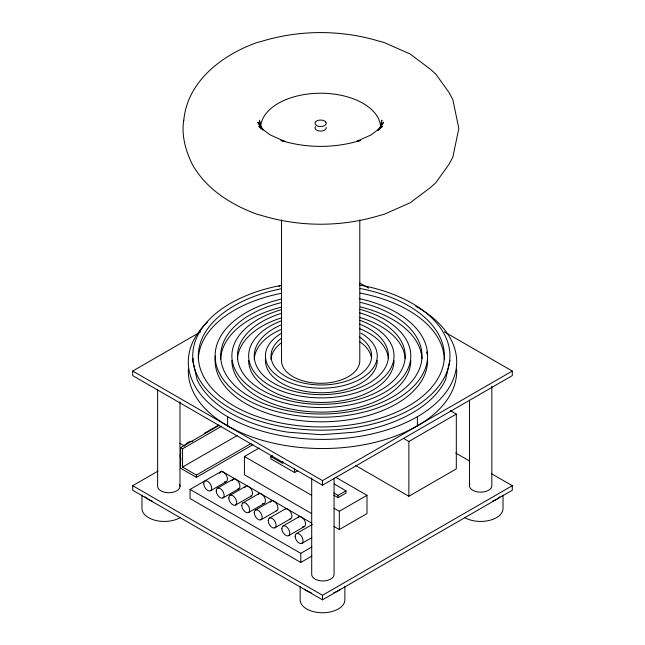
<?xml version="1.0" encoding="UTF-8"?>
<svg xmlns="http://www.w3.org/2000/svg" width="645" height="645" viewBox="0 0 645 645"><rect width="100%" height="100%" fill="white"/><g stroke="black" fill="none" stroke-linecap="round" stroke-linejoin="round"><path stroke-width="0.97" d="M381.106 124.953L381.888 120.131L380.01 128.363M193.161 358.556L192.726 360.482L197.112 379.695A128.605 74.256 0 0 0 288.049 432.198L321.339 434.73L354.621 432.198A128.605 74.256 0 0 0 445.566 379.695L449.944 360.482M381.896 125.323L383.573 122.155L377.607 130.467M377.744 130.621L382.453 126.404L371.117 134.934L356.338 141.481L360.394 140.457C334.618 148.358 306.706 148.358 280.93 140.457L284.977 141.481L270.199 134.934L258.863 126.404L262.902 130.024M444.381 331.844L512.291 371.052L512.291 375.616L322.5 485.193L132.709 375.616L132.709 371.052L200.619 331.844M278.971 286.614L281.583 285.106M204.272 433.367L218.849 424.95M252.888 444.744L196.403 477.348L180.584 468.222L180.584 447.678L218.816 425.603M180.584 447.678L182.559 448.815L221.662 426.24M491.393 473.632L512.291 485.701L512.291 490.265L322.5 599.834L132.709 490.265L132.709 485.701L157.96 471.124M182.559 448.815L182.559 467.077L237.312 435.472M182.559 467.077L196.403 475.067L251.147 443.462M311.462 513.468L244.423 474.768L244.423 456.507L259.129 448.017M311.89 556.054L300.772 562.472L190.065 498.553L190.065 489.418L221.695 471.156L311.487 522.998M210.504 490.748L226.314 481.622M297.756 470.721L294.596 472.551L270.868 458.853L270.868 456.571L272.456 455.652M217.389 488.273L233.2 479.138M222.977 497.956L238.795 488.821M229.967 495.376L245.777 486.241M235.554 505.059L251.373 495.932M242.923 502.858L258.734 493.723M248.51 512.541L264.329 503.406M255.42 510.074L271.239 500.939M132.709 371.052L322.5 480.622L512.291 371.052M261.015 519.757L276.834 510.63M269.368 518.12L285.187 508.994M403.633 438.455L408.865 441.47L456.313 414.082L456.313 468.867L408.865 496.263L355.693 465.561M274.964 527.812L290.774 518.677M283.01 526.006L298.829 516.871M333.852 492.933L338.085 495.376L345.994 490.813L345.994 493.094L338.085 497.658L333.852 495.215M288.605 535.689L304.416 526.554M296.305 533.673L312.124 524.546A5.595 3.225 60 0 0 311.495 525.127M334.094 508.276L339.318 511.291L366.997 495.312L366.997 513.573L339.318 529.553L334.094 526.538M301.9 543.364L311.89 537.591M190.065 489.418L300.772 553.337L311.89 546.92M132.709 485.701L322.5 595.271L512.291 485.701M359.934 283.091L368.642 288.122M450.21 410.559L456.313 414.082M455.701 453.024L469.633 461.07M335.658 477.219L366.997 495.312M334.134 483.96L345.994 490.813M270.868 456.571L282.736 463.416L282.736 461.457M244.423 456.507L311.462 495.207M179.891 443.3L184.833 446.147M263.168 129.718L257.742 122.155L259.838 126.114M261.314 128.363L259.435 120.131L260.524 126.888M503.027 495.07L503.027 508.526A22.365 12.916 0 0 1 489.216 520.459A22.365 12.916 0 0 1 464.843 517.653M491.837 386.178L491.837 485.701A11.183 6.458 0 0 1 479.195 492.103A11.183 6.458 0 0 1 469.858 484.024M469.471 400.247L469.471 485.701M417.396 416.71L417.396 425.837M408.865 441.47L408.865 496.263M359.797 220.018L359.797 360.7A39.143 22.599 0 0 1 320.662 383.291A39.143 22.599 0 0 1 281.518 360.7L281.518 220.018M344.865 586.378L344.865 599.834A22.365 12.916 0 0 1 322.5 612.75A22.365 12.916 0 0 1 300.135 599.834L300.135 586.378M339.318 511.291L339.318 529.553M338.085 495.376L338.085 497.658M334.07 477.993L334.07 574.501A11.183 6.458 0 0 1 322.887 580.96A11.183 6.458 0 0 1 311.704 574.501L311.704 477.993M322.5 480.622L322.5 485.193M322.5 595.271L322.5 599.834M300.772 553.337L300.772 562.472M294.596 468.899L294.596 472.551M227.604 416.71L227.604 425.837M196.403 475.067L196.403 477.348M179.987 401.819L179.987 486.266M157.622 389.757L157.622 486.266A11.183 6.458 0 0 0 170.264 492.667A11.183 6.458 0 0 0 179.608 484.597M141.973 495.07L141.973 508.526A22.365 12.916 0 0 0 155.784 520.459A22.365 12.916 0 0 0 180.157 517.653M180.923 459.458A11.183 6.458 -60 0 1 180.721 452.597M184.849 445.098A11.183 6.458 -60 0 1 192.726 441.438M219.703 473.39A5.595 3.225 60 0 1 226.314 475.163A5.595 3.225 60 0 1 224.549 481.775M232.176 480.598A5.595 3.225 60 0 1 238.408 481.75A5.595 3.225 60 0 1 237.973 489.079M244.753 487.701A5.595 3.225 60 0 1 250.986 488.854A5.595 3.225 60 0 1 250.55 496.182M258.105 494.304A5.595 3.225 60 0 1 264.668 497.601A5.595 3.225 60 0 1 262.555 503.568M270.215 502.399A5.595 3.225 60 0 1 276.439 503.551A5.595 3.225 60 0 1 276.012 510.88M284.558 509.574A5.595 3.225 60 0 1 290.774 512.219A5.595 3.225 60 0 1 289.96 518.935M298.2 517.451A5.595 3.225 60 0 1 304.762 520.749A5.595 3.225 60 0 1 302.65 526.715M456.66 369.133A134.2 77.481 0 0 1 322.5 448.533A134.2 77.481 0 0 1 188.34 369.133M415.791 306.222A134.2 77.481 0 0 1 425.716 411.437A134.2 77.481 0 0 1 244.729 425.063A134.2 77.481 0 0 1 207.593 321.895M359.644 285.034A128.605 74.256 0 0 1 426.087 398.997A128.605 74.256 0 0 1 217.817 399.981A128.605 74.256 0 0 1 281.026 285.404M360.103 288.508A123.018 71.023 0 0 1 420.903 397.626A123.018 71.023 0 0 1 222.38 398.11A123.018 71.023 0 0 1 281.583 288.702M198.362 358.539A123.018 71.023 0 0 1 281.583 293.265M360.103 293.08A123.018 71.023 0 0 1 444.341 359.515M427.546 358.975A106.24 61.34 0 0 1 318.743 421.798A106.24 61.34 0 0 1 215.382 355.984M426.547 351.944A106.24 61.34 0 0 1 426.974 353.944M359.281 298.619A106.24 61.34 0 0 1 406.584 392.523A106.24 61.34 0 0 1 237.207 393.369A106.24 61.34 0 0 1 281.672 299.014M360.345 302.344A100.652 58.106 0 0 1 401.295 391.209A100.652 58.106 0 0 1 242.028 391.692A100.652 58.106 0 0 1 281.357 302.586M220.695 359.539A100.652 58.106 0 0 1 281.357 307.149M360.345 306.915A100.652 58.106 0 0 1 421.935 358.596M410.8 360.482A89.47 51.656 0 0 1 321.339 412.131A89.47 51.656 0 0 1 231.869 360.482M359.781 309.278A89.47 51.656 0 0 1 391.789 387.75A89.47 51.656 0 0 1 252.155 388.669A89.47 51.656 0 0 1 281.059 309.793M359.62 312.833A83.874 48.423 0 0 1 386.903 386.113A83.874 48.423 0 0 1 257.089 387.04A83.874 48.423 0 0 1 281.204 313.389M237.481 359.515A83.874 48.423 0 0 1 281.204 317.961M359.62 317.396A83.874 48.423 0 0 1 405.141 358.547M394.031 360.482A72.692 41.965 0 0 1 321.339 402.448A72.692 41.965 0 0 1 248.647 360.482M359.588 320.226A72.692 41.965 0 0 1 377.027 382.888A72.692 41.965 0 0 1 267.111 383.864A72.692 41.965 0 0 1 281.204 320.92M359.507 324.056A67.104 38.74 0 0 1 372.028 381.292A67.104 38.74 0 0 1 272.109 382.243A67.104 38.74 0 0 1 281.373 324.798M254.251 359.563A67.104 38.74 0 0 1 281.373 329.361M359.507 328.619A67.104 38.74 0 0 1 388.363 358.644M377.252 360.482A55.913 32.282 0 0 1 318.904 392.732A55.913 32.282 0 0 1 265.627 357.677M360.878 333.086A55.913 32.282 0 0 1 360.878 378.744A55.913 32.282 0 0 1 281.8 378.744A55.913 32.282 0 0 1 281.8 333.086M359.596 337.037A50.326 29.057 0 0 1 356.612 376.632A50.326 29.057 0 0 1 287.993 377.68A50.326 29.057 0 0 1 281.413 338.23M271.037 359.539A50.326 29.057 0 0 1 281.413 342.793M359.596 341.608A50.326 29.057 0 0 1 371.552 358.588M326.201 127.428A5.595 3.225 0 0 1 322.798 130.83A5.595 3.225 0 0 1 316.219 129.814L315.494 129.089A5.595 3.225 0 0 1 315.494 126.614M260.701 126.952A59.985 34.628 0 0 1 320.662 93.219A59.985 34.628 0 0 1 380.623 126.952M340.6 589.159A22.365 12.916 0 0 1 333.683 592.755M311.317 592.755A22.365 12.916 0 0 1 304.4 589.159M500.028 496.723A22.365 12.916 0 0 1 492.667 501.157M152.333 501.157A22.365 12.916 0 0 1 144.972 496.723M183.817 120.131C181.132 134.958 185.752 150.954 192.258 164.249C206.102 189.114 231.192 204.828 257.307 214.358L261.354 215.382C299.828 227.169 341.487 227.169 379.961 215.382L384.017 214.358L410.26 202.732L430.392 187.582L435.778 182.761L449.057 164.249L452.838 157.122L458.837 128.403L452.838 99.685L449.057 92.558L435.778 74.054L430.392 69.225L410.26 54.075L384.017 42.449L379.961 41.425C341.487 29.638 299.828 29.638 261.354 41.425L257.307 42.449C222.823 54.527 187.429 80.964 183.817 120.131M325.822 122.05L325.096 121.316A5.595 3.225 0 0 0 317.864 120.486A5.595 3.225 0 0 0 315.494 124.517L316.219 125.251A5.595 3.225 0 0 0 323.451 126.081A5.595 3.225 0 0 0 325.822 122.05M203.756 483.629A5.595 3.225 60 0 0 209.681 491.006A5.595 3.225 60 0 0 209.681 483.097A5.595 3.225 60 0 0 203.756 483.629M216.228 490.829A5.595 3.225 60 0 0 222.162 498.206A5.595 3.225 60 0 0 222.162 490.297A5.595 3.225 60 0 0 216.228 490.829M228.806 497.932A5.595 3.225 60 0 0 234.74 505.309A5.595 3.225 60 0 0 234.74 497.408A5.595 3.225 60 0 0 228.806 497.932M241.762 505.414A5.595 3.225 60 0 0 247.696 512.791A5.595 3.225 60 0 0 247.696 504.882A5.595 3.225 60 0 0 241.762 505.414M254.267 512.63A5.595 3.225 60 0 0 260.193 520.015A5.595 3.225 60 0 0 260.193 512.106A5.595 3.225 60 0 0 254.267 512.63M268.207 520.684A5.595 3.225 60 0 0 274.141 528.062A5.595 3.225 60 0 0 274.141 520.152A5.595 3.225 60 0 0 268.207 520.684M281.857 528.561A5.595 3.225 60 0 0 287.783 535.939A5.595 3.225 60 0 0 287.783 528.029A5.595 3.225 60 0 0 281.857 528.561M295.144 536.237A5.595 3.225 60 0 0 301.078 543.614A5.595 3.225 60 0 0 301.078 535.705A5.595 3.225 60 0 0 295.144 536.237"/></g></svg>
